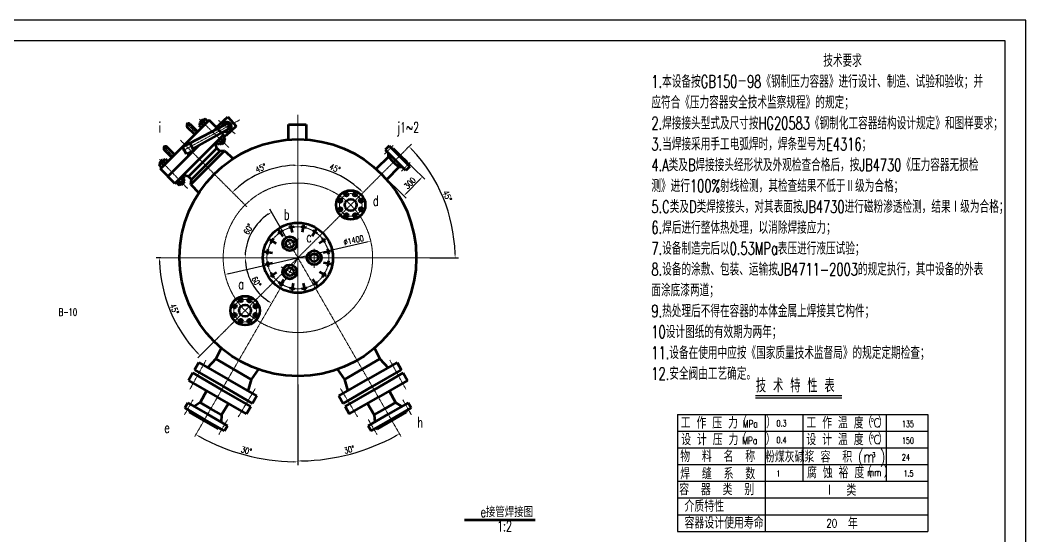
# Model space of a CAD drawing. Header units: millimetres. Extents: x -10 to 21015, y -2 to 14848.
# Drawn here: x 8957 to 21015, y 8667 to 14848 of the extents above; entities that cross this region are included whole.
import ezdxf

# ---------------------------------------------------------------- set-up
doc = ezdxf.new("R2010")
doc.units = ezdxf.units.MM
doc.header["$LTSCALE"] = 5
doc.linetypes.add('CENTER', pattern=[2, 1.25, -0.25, 0.25, -0.25])
for name, color, linetype in [('border', 7, 'Continuous'), ('dim', 7, 'Continuous'), ('yhdim', 1, 'Continuous'), ('yhsolid', 7, 'Continuous'), ('yhtext', 3, 'Continuous'), ('yhthin', 1, 'Continuous')]:
    doc.layers.add(name, color=color, linetype=linetype)
for name, color, linetype, lineweight in [('中心线', 4, 'CENTER', 18), ('实线', 7, 'Continuous', 53), ('文字', 3, 'Continuous', 30)]:
    doc.layers.add(name, color=color, linetype=linetype, lineweight=lineweight)
doc.styles.add('HZKT', font='ROMANS', dxfattribs={"width": 0.75, "bigfont": 'HZKT'})
doc.styles.add('SIMPLEX', font='romans.shx', dxfattribs={"width": 0.75, "bigfont": 'hztxt.shx'})
doc.styles.get("Standard").update_dxf_attribs({"font": 'txt.shx', "width": 0.67, "bigfont": 'hztxt.shx'})
doc.dimstyles.get("Standard").update_dxf_attribs({"dimtxt": 0.18, "dimasz": 0.18, "dimexe": 0.18, "dimexo": 0.0625, "dimgap": 0.09, "dimtad": 0, "dimtih": 1, "dimtoh": 1, "dimdec": 4, "dimzin": 0, "dimdsep": 46, "dimtxsty": 'Standard', "dimcen": 0.09, "dimadec": 0, "dimazin": 0, "dimtfac": 1, "dimtdec": 4, "dimtofl": 0, "dimtmove": 0, "dimatfit": 3, "dimfxl": 0, "dimtolj": 1, "dimtzin": 0, "dimarcsym": 0})

# ---------------------------------------------------------------- blocks, each defined once
blk = doc.blocks.new('*D39')
at = {"layer": 'DEFPOINTS', "color": 0}
for p in [(10644, 12000), (12287, 12000), (13869, 12000), (11695, 11784), (11052, 9859)]:
    blk.add_point(p, dxfattribs=at)
at = {"layer": '文字', "color": 1, "lineweight": -2}
blk.add_arc((12287, 12000), 630, 184.5457, 235.4543, dxfattribs=at)
at = {"layer": '文字', "color": 1}
for points in [[(11651, 11949), (11667, 11950), (11657, 12000)], [(11934, 11488), (11925, 11473), (11972, 11454)]]:
    blk.add_solid(points, dxfattribs=at)
at = {"layer": '文字', "color": 3, "insert": (11789, 11712), "char_height": 70, "attachment_point": 5, "rotation": 300}
blk.add_mtext('\\A1;60°', dxfattribs=at)
blk = doc.blocks.new('*D40')
at = {"layer": 'DEFPOINTS', "color": 0}
for p in [(11803, 12406), (12140, 12256), (10644, 12000), (12287, 12000), (13869, 12000)]:
    blk.add_point(p, dxfattribs=at)
at = {"layer": '文字', "color": 1, "lineweight": -2}
blk.add_line((12140, 12256), (11952, 12581), dxfattribs=at)
blk.add_arc((12287, 12000), 632, 124.536, 175.464, dxfattribs=at)
at = {"layer": '文字', "color": 1}
for points in [[(11925, 12527), (11934, 12513), (11972, 12547)], [(11666, 12049), (11649, 12050), (11656, 12000)]]:
    blk.add_solid(points, dxfattribs=at)
at = {"layer": '文字', "color": 3, "insert": (11693, 12343), "char_height": 70, "attachment_point": 5, "rotation": 60}
blk.add_mtext('\\A1;60°', dxfattribs=at)
blk = doc.blocks.new('*D41')
at = {"layer": 'DEFPOINTS', "color": 0}
for p in [(13160, 12200), (11414, 11799)]:
    blk.add_point(p, dxfattribs=at)
at = {"layer": 'dim', "color": 1, "lineweight": -2}
blk.add_line((11463, 11811), (13112, 12189), dxfattribs=at)
at = {"layer": 'dim', "color": 1}
for points in [[(13110, 12197), (13113, 12181), (13160, 12200)], [(11461, 11819), (11465, 11802), (11414, 11799)]]:
    blk.add_solid(points, dxfattribs=at)
at = {"layer": 'dim', "color": 3, "insert": (12956, 12210), "char_height": 70, "attachment_point": 5, "rotation": 12.9273}
blk.add_mtext('\\A1;%%c1400', dxfattribs=at)
blk = doc.blocks.new('_Closed')
at = {"color": 0, "linetype": 'ByBlock', "lineweight": -2}
for p, q in [((-1, 0.17), (0, 0)), ((-1, 0.17), (-1, -0.17)), ((0, 0), (-1, -0.17)), ((0, 0), (-1, 0))]:
    blk.add_line(p, q, dxfattribs=at)
blk = doc.blocks.new('*D42')
at = {"layer": 'DEFPOINTS', "color": 0}
for p in [(12287, 13714), (13591, 13304), (12840, 12957), (11275, 10987), (12287, 10482)]:
    blk.add_point(p, dxfattribs=at)
at = {"layer": 'dim', "color": 1, "lineweight": -2}
blk.add_arc((12287, 12000), 1105, 47.592, 87.408, dxfattribs=at)
at = {"layer": 'dim', "color": 1}
for points in [[(12337, 13096), (12338, 13112), (12287, 13105)], [(13039, 12822), (13027, 12810), (13069, 12781)]]:
    blk.add_solid(points, dxfattribs=at)
at = {"layer": 'dim', "color": 3, "insert": (12731, 13072), "char_height": 70, "attachment_point": 5, "rotation": 337.5}
blk.add_mtext('\\A1;45°', dxfattribs=at)
blk = doc.blocks.new('*D43')
at = {"layer": 'DEFPOINTS', "color": 0}
for p in [(12287, 13714), (10878, 13409), (12000, 13071), (11675, 12612), (12287, 10482)]:
    blk.add_point(p, dxfattribs=at)
at = {"layer": 'dim', "color": 1, "lineweight": -2}
blk.add_arc((12287, 12000), 1109, 92.583, 132.417, dxfattribs=at)
at = {"layer": 'dim', "color": 1}
for points in [[(12237, 13116), (12238, 13099), (12287, 13109)], [(11545, 12813), (11533, 12825), (11503, 12784)]]:
    blk.add_solid(points, dxfattribs=at)
at = {"layer": 'dim', "color": 3, "insert": (11842, 13075), "char_height": 70, "attachment_point": 5, "rotation": 22.5}
blk.add_mtext('\\A1;45°', dxfattribs=at)
blk = doc.blocks.new('*D44')
at = {"layer": 'DEFPOINTS', "color": 0}
for p in [(13512, 13230), (13291, 13004), (13779, 12969)]:
    blk.add_point(p, dxfattribs=at)
at = {"layer": 'dim', "color": 1, "lineweight": -2}
for p, q in [((13512, 13230), (13808, 12941)), ((13291, 13004), (13587, 12715)), ((13593, 12778), (13744, 12933))]:
    blk.add_line(p, q, dxfattribs=at)
at = {"layer": 'dim', "color": 1}
for points in [[(13738, 12939), (13750, 12927), (13779, 12969)], [(13587, 12784), (13599, 12772), (13558, 12743)]]:
    blk.add_solid(points, dxfattribs=at)
at = {"layer": 'dim', "color": 3, "insert": (13630, 12894), "char_height": 70, "attachment_point": 5, "rotation": 45.6757}
blk.add_mtext('\\A1;300', dxfattribs=at)
blk = doc.blocks.new('*D45')
at = {"layer": 'DEFPOINTS', "color": 0}
for p in [(13591, 13304), (10644, 12000), (13869, 12000), (10686, 11571), (11275, 10987)]:
    blk.add_point(p, dxfattribs=at)
at = {"layer": '实线', "color": 1, "lineweight": -2}
for p, q in [((10644, 12000), (10589, 12000)), ((11275, 10987), (11086, 10799))]:
    blk.add_line(p, q, dxfattribs=at)
blk.add_arc((12287, 12000), 1658, 181.7276, 223.2724, dxfattribs=at)
at = {"layer": '实线', "color": 1}
for points in [[(10621, 11950), (10638, 11950), (10629, 12000)], [(11086, 10869), (11074, 10857), (11115, 10827)]]:
    blk.add_solid(points, dxfattribs=at)
at = {"layer": '实线', "color": 3, "insert": (10806, 11386), "char_height": 70, "attachment_point": 5, "rotation": 292.5}
blk.add_mtext('\\A1;45°', dxfattribs=at)
blk = doc.blocks.new('*D46')
at = {"layer": 'DEFPOINTS', "color": 0}
for p in [(12287, 13714), (12287, 12000), (12287, 10482), (13523, 9859), (12710, 9602)]:
    blk.add_point(p, dxfattribs=at)
at = {"layer": '实线', "color": 1, "lineweight": -2}
blk.add_line((12287, 10482), (12287, 9525), dxfattribs=at)
blk.add_arc((12287, 12000), 2435, 271.1767, 298.8233, dxfattribs=at)
at = {"layer": '实线', "color": 1}
for points in [[(13457, 9874), (13465, 9859), (13505, 9891)], [(12337, 9557), (12337, 9574), (12287, 9565)]]:
    blk.add_solid(points, dxfattribs=at)
at = {"layer": '实线', "color": 3, "insert": (12903, 9701), "char_height": 70, "attachment_point": 5, "rotation": 15}
blk.add_mtext('\\A1;30°', dxfattribs=at)
blk = doc.blocks.new('*D47')
at = {"layer": 'DEFPOINTS', "color": 0}
for p in [(12287, 13714), (12287, 12000), (12287, 10482), (11052, 9859), (11451, 9701)]:
    blk.add_point(p, dxfattribs=at)
at = {"layer": '实线', "color": 1, "lineweight": -2}
blk.add_line((12287, 10482), (12287, 9514), dxfattribs=at)
blk.add_arc((12287, 12000), 2446, 241.1713, 268.8287, dxfattribs=at)
at = {"layer": '实线', "color": 1}
for points in [[(11104, 9850), (11112, 9864), (11064, 9882)], [(12237, 9563), (12237, 9546), (12287, 9554)]]:
    blk.add_solid(points, dxfattribs=at)
at = {"layer": '实线', "color": 3, "insert": (11669, 9690), "char_height": 70, "attachment_point": 5, "rotation": 345}
blk.add_mtext('\\A1;30°', dxfattribs=at)
blk = doc.blocks.new('*D48')
at = {"layer": 'DEFPOINTS', "color": 0}
for p in [(13591, 13304), (14108, 12488), (10644, 12000), (13869, 12000), (11275, 10987)]:
    blk.add_point(p, dxfattribs=at)
at = {"layer": '实线', "color": 1, "lineweight": -2}
for p, q in [((13591, 13304), (13648, 13361)), ((13869, 12000), (14212, 12000))]:
    blk.add_line(p, q, dxfattribs=at)
blk.add_arc((12287, 12000), 1885, 1.52, 43.48, dxfattribs=at)
at = {"layer": '实线', "color": 1}
for points in [[(13649, 13291), (13661, 13302), (13620, 13332)], [(14180, 12050), (14163, 12050), (14172, 12000)]]:
    blk.add_solid(points, dxfattribs=at)
at = {"layer": '实线', "color": 3, "insert": (14079, 12742), "char_height": 70, "attachment_point": 5, "rotation": 292.5}
blk.add_mtext('\\A1;45°', dxfattribs=at)

msp = doc.modelspace()

# ---------------------------------------------------------------- linework, layer by layer
at = {"layer": 'border', "color": 1, "linetype": 'Continuous'}
msp.add_lwpolyline([(-10.00004, -2.49996), (21014.99996, -2.49996), (21014.99996, 14847.50004), (-10.00004, 14847.50004)], close=True, dxfattribs=at)
at = {"layer": 'border', "color": 7, "linetype": 'Continuous'}
msp.add_lwpolyline([(614.99996, 247.50004), (20764.99996, 247.50004), (20764.99996, 14597.50004), (614.99996, 14597.50004)], close=True, dxfattribs=at)
at = {"layer": 'yhsolid'}
for p, q in [((17774.94949, 10350.96832), (18808.93477, 10350.96832)), ((16839.18647, 10121.47709), (19839.18647, 10121.47709)), ((16839.18647, 10121.47709), (16839.18647, 8721.47709)), ((19839.18647, 10121.47709), (19839.18647, 8721.47709)), ((16839.18647, 8721.47709), (19839.18647, 8721.47709))]:
    msp.add_line(p, q, dxfattribs=at)
at = {"layer": 'yhtext'}
msp.add_line((17774.94949, 10320.96832), (18808.93477, 10320.96832), dxfattribs=at)
at = {"layer": 'yhthin'}
for p, q in [((17890.08664, 10121.47709), (17890.08664, 8721.47709)), ((18339.18647, 10121.47709), (18339.18647, 9521.47709)), ((19339.18647, 10121.47709), (19339.18647, 9521.47709)), ((16839.18647, 9921.47709), (19839.18647, 9921.47709)), ((16839.18647, 9721.47709), (19839.18647, 9721.47709)), ((16839.18647, 9521.47709), (19839.18647, 9521.47709)), ((18339.18647, 9521.47709), (18339.18647, 9321.47709)), ((19339.18647, 9521.47709), (19339.18647, 9321.47709)), ((16839.18647, 9321.47709), (19839.18647, 9321.47709)), ((16839.18647, 9121.47709), (19839.18647, 9121.47709)), ((16839.18647, 8921.47709), (19839.18647, 8921.47709))]:
    msp.add_line(p, q, dxfattribs=at)
at = {"layer": '中心线'}
for p, q in [((10906.49274, 13281.16218), (11593.07091, 13652.90882)), ((11107.98454, 13659.17085), (11458.14655, 13322.28308)), ((11334.16576, 13645.24391), (11533.61862, 13486.1977)), ((12287.36875, 10481.91471), (12287.36875, 13713.7337)), ((10946.34424, 13615.58079), (11073.13454, 13491.85565)), ((10961.1424, 13566.4701), (10995.66903, 13601.85208)), ((11675.22362, 12611.87896), (10878.15696, 13408.94562)), ((10671.52179, 13340.75833), (10795.24693, 13213.96804)), ((10720.63248, 13325.96018), (10685.25049, 13291.43355)), ((11275.07893, 10987.44401), (13591.47634, 13303.84141)), ((13429.49105, 13345.53634), (13326.91171, 13241.82258)), ((10627.93173, 13179.11804), (10964.8195, 12828.95603)), ((13633.17127, 13141.85612), (13529.45751, 13039.27678)), ((12294.9397, 12228.29824), (12096.85791, 12113.93567)), ((12287.36875, 11999.73383), (12139.60192, 12255.67349)), ((12481.52587, 11878.89499), (12481.52587, 12107.62014)), ((10644.03892, 11999.73383), (13868.68599, 11999.73383)), ((12287.36875, 11999.73383), (11051.52717, 9859.19342)), ((12287.36875, 11999.73383), (13523.21033, 9859.19342)), ((12085.64069, 11892.00825), (12283.72248, 11777.64567)), ((11185.24996, 10773.01341), (10993.62823, 10426.21204)), ((13389.48754, 10773.01341), (13581.10927, 10426.21204)), ((11776.0571, 10431.91075), (11571.52917, 10092.56078)), ((12798.6804, 10431.91075), (13003.20833, 10092.56078)), ((11029.73089, 10298.58914), (10926.97712, 10118.25245)), ((13545.00661, 10298.58914), (13647.76038, 10118.25245)), ((11442.95317, 10060.01515), (11338.1539, 9880.85943)), ((13131.78433, 10060.01515), (13236.5836, 9880.85943))]:
    msp.add_line(p, q, dxfattribs=at)
for centre, radius in [((12287.36875, 11999.73383), 895.56803), ((12920.63098, 12632.99605), 135.36795), ((12287.36875, 11999.73383), 371.39055), ((12190.29019, 12167.87882), 72.68287), ((12481.52587, 11999.73383), 72.68287), ((12190.29019, 11831.58883), 72.68287), ((11654.10652, 11366.4716), 135.36795)]:
    msp.add_circle(centre, radius, dxfattribs=at)
at = {"layer": '实线'}
for p, q in [((11222.15335, 13648.83633), (10930.2098, 13356.89278)), ((11174.46651, 13664.88337), (11101.11136, 13589.02809)), ((11141.14589, 13650.12267), (11110.0102, 13621.14778)), ((11161.03739, 13650.99656), (11141.14589, 13650.12267)), ((11181.18273, 13607.8657), (11149.21928, 13638.77566)), ((11206.86741, 13633.55038), (11174.46651, 13664.88337)), ((11396.17632, 13474.81336), (11222.15335, 13648.83633)), ((11309.16484, 13561.82485), (11445.39902, 13689.31699)), ((11445.39902, 13689.31699), (11549.01753, 13578.59343)), ((11051.55765, 13478.24063), (10961.1424, 13566.4701)), ((10992.79436, 13373.14072), (11405.10751, 13588.67407)), ((10995.66903, 13601.85208), (11085.41907, 13512.10204)), ((11028.33277, 13303.74386), (11460.57043, 13544.44724)), ((11101.11136, 13589.02809), (11131.72824, 13558.41121)), ((11110.0102, 13621.14778), (11112.13704, 13600.42956)), ((11124.47337, 13613.18635), (11155.48837, 13582.17135)), ((11313.56354, 13557.42615), (11278.76906, 13522.63167)), ((11549.01753, 13578.59343), (11424.07266, 13461.66617)), ((12175.56117, 13597.44839), (12387.61009, 13597.44839)), ((12175.56117, 13414.99069), (12175.56117, 13597.44839)), ((12387.61009, 13597.44839), (12387.61009, 13415.85691)), ((11396.17632, 13474.81336), (11104.23277, 13182.86981)), ((11343.27059, 13353.65329), (11309.14342, 13387.78046)), ((11365.46311, 13375.11752), (11330.9718, 13409.60884)), ((11416.90997, 13424.87605), (11343.27059, 13353.65329)), ((11359.73619, 13438.37323), (11394.1144, 13402.82856)), ((11411.73632, 13397.26023), (11374.94599, 13356.98741)), ((11382.16396, 13460.801), (11416.90997, 13424.87605)), ((11424.07266, 13461.66617), (11383.02913, 13461.66617)), ((11401.10897, 13409.5936), (11411.73632, 13397.26023)), ((10638.26625, 13064.94922), (10930.2098, 13356.89278)), ((10685.25049, 13291.43355), (10775.00053, 13201.68351)), ((10808.86195, 13235.54493), (10720.63248, 13325.96018)), ((10729.67643, 12973.53904), (11021.61998, 13265.48259)), ((10904.44187, 13331.12485), (10992.79436, 13373.14072)), ((10950.60239, 13242.83785), (10904.44187, 13331.12485)), ((11039.01729, 13282.8799), (10950.60239, 13242.83785)), ((10992.79436, 13373.14072), (11039.01729, 13282.8799)), ((11099.52859, 13343.3912), (11021.61998, 13265.48259)), ((11313.61998, 13313.15437), (11143.78409, 13143.31849)), ((11350.91131, 13275.86303), (11181.07543, 13106.02715)), ((11408.52988, 13281.5033), (11207.06458, 13080.038)), ((11313.61998, 13313.15437), (11296.69925, 13375.33629)), ((11350.91131, 13275.86303), (11313.61998, 13313.15437)), ((11408.52988, 13281.5033), (11350.91131, 13275.86303)), ((11374.94599, 13356.98741), (11360.42925, 13370.24885)), ((11408.52988, 13281.5033), (11510.09265, 13187.71311)), ((13380.31066, 13340.31088), (13332.73902, 13292.73924)), ((13332.73902, 13292.73924), (13456.55659, 13168.92167)), ((13380.31066, 13340.31088), (13504.12823, 13216.49331)), ((13411.99078, 13308.63076), (13431.33372, 13308.63076)), ((13431.33372, 13308.63076), (13514.7723, 13227.13737)), ((10622.2192, 13112.63607), (10698.07448, 13185.99122)), ((10636.10602, 13126.06519), (10636.97991, 13145.95669)), ((10636.97991, 13145.95669), (10665.95479, 13177.09238)), ((10665.95479, 13177.09238), (10686.67302, 13174.96554)), ((10673.91623, 13162.6292), (10704.93123, 13131.6142)), ((10698.07448, 13185.99122), (10728.69137, 13155.37434)), ((10812.28921, 12890.92626), (11104.23277, 13182.86981)), ((10973.94821, 12973.4826), (11143.78409, 13143.31849)), ((13372.94057, 13209.73947), (13224.84279, 13065.84608)), ((13372.94057, 13209.73947), (13375.44751, 13250.03075)), ((13434.26162, 13146.6267), (13372.94057, 13209.73947)), ((13434.26162, 13146.6267), (13497.3744, 13085.30565)), ((13580.37417, 13045.10409), (13456.55659, 13168.92167)), ((13627.94581, 13092.67573), (13504.12823, 13216.49331)), ((13596.26568, 13143.6988), (13514.7723, 13227.13737)), ((13596.26568, 13124.35586), (13596.26568, 13143.6988)), ((10653.5522, 13080.23517), (10622.2192, 13112.63607)), ((10812.28921, 12890.92626), (10638.26625, 13064.94922)), ((10679.23687, 13105.91985), (10648.32692, 13137.8833)), ((11005.59928, 12878.5727), (11207.06458, 13080.038)), ((11011.23954, 12936.19126), (11181.07543, 13106.02715)), ((13497.3744, 13085.30565), (13353.48101, 12937.20787)), ((13497.3744, 13085.30565), (13537.66568, 13087.81258)), ((13627.94581, 13092.67573), (13580.37417, 13045.10409)), ((10826.30158, 12904.93862), (10862.22653, 12870.19261)), ((10848.72934, 12927.36638), (10884.27401, 12892.98818)), ((10862.22653, 12870.19261), (10933.44929, 12943.83199)), ((10911.98506, 12921.63947), (10877.49374, 12956.13078)), ((10889.84234, 12875.36625), (10930.11517, 12912.15659)), ((10933.44929, 12943.83199), (10899.32212, 12977.95916)), ((10973.94821, 12973.4826), (10911.76629, 12990.40333)), ((10930.11517, 12912.15659), (10916.85373, 12926.67333)), ((11011.23954, 12936.19126), (10973.94821, 12973.4826)), ((11005.59928, 12878.5727), (11011.23954, 12936.19126)), ((10877.50898, 12885.9936), (10889.84234, 12875.36625)), ((11005.59928, 12878.5727), (11099.38947, 12777.00993)), ((12105.8585, 12325.35877), (12052.03045, 12288.86474)), ((12111.49822, 12255.67349), (12059.13265, 12330.07005)), ((12244.28642, 12370.03301), (12180.59012, 12356.91603)), ((12222.82944, 12303.49398), (12202.92029, 12392.26688)), ((12389.27323, 12358.33256), (12325.40587, 12370.58956)), ((12343.98618, 12305.06974), (12359.56445, 12394.7041)), ((12456.52343, 12260.16088), (12505.21746, 12337.01069)), ((12518.74601, 12292.0387), (12464.43081, 12327.80368)), ((12026.9417, 12168.88851), (11950.09189, 12217.58253)), ((11995.06387, 12231.11108), (11959.2989, 12176.79589)), ((12543.30842, 12175.60436), (12617.70498, 12227.96992)), ((12612.9937, 12181.24408), (12576.49966, 12235.07213)), ((11982.03283, 12056.35125), (11892.39847, 12071.92952)), ((11928.77001, 12101.6383), (11916.51301, 12037.77094)), ((12591.12891, 12064.27314), (12679.9018, 12084.18228)), ((12657.66794, 12042.81616), (12644.55095, 12106.51246)), ((11917.06956, 11956.65149), (11930.18655, 11892.95519)), ((12592.70467, 11943.1164), (12682.33903, 11927.53813)), ((12645.96749, 11897.82935), (12658.22449, 11961.69671)), ((11983.60859, 11935.19451), (11894.8357, 11915.28537)), ((12031.42909, 11823.86329), (11957.03253, 11771.49773)), ((11961.74381, 11818.22357), (11998.23784, 11764.39552)), ((12547.79581, 11830.57914), (12624.64561, 11781.88512)), ((12579.67363, 11768.35657), (12615.4386, 11822.67176)), ((12055.9915, 11707.42895), (12110.30669, 11671.66397)), ((12118.21407, 11739.30677), (12069.52005, 11662.45697)), ((12463.23928, 11743.79416), (12515.60485, 11669.3976)), ((12468.879, 11674.10888), (12522.70705, 11710.60291)), ((12185.46428, 11641.13509), (12249.33163, 11628.87809)), ((12230.75132, 11694.39791), (12215.17306, 11604.76355)), ((12330.45109, 11629.43464), (12394.14738, 11642.55162)), ((12351.90807, 11695.97367), (12371.81721, 11607.20077)), ((11367.28273, 10918.57952), (11304.66638, 10786.88542)), ((13207.45477, 10918.57952), (13270.07113, 10786.88542)), ((11099.15897, 10745.26925), (11047.99912, 10656.65779)), ((11099.15897, 10745.26925), (11447.11721, 10544.37546)), ((11304.66638, 10786.88542), (11204.68985, 10681.45783)), ((11304.66638, 10786.88542), (11516.51439, 10664.57491)), ((13270.07113, 10786.88542), (13058.22311, 10664.57491)), ((13475.57853, 10745.26925), (13127.62029, 10544.37546)), ((13270.07113, 10786.88542), (13370.04766, 10681.45783)), ((13475.57853, 10745.26925), (13526.73838, 10656.65779)), ((11026.82726, 10619.98705), (10975.00534, 10530.22886)), ((11026.82726, 10619.98705), (11374.7855, 10419.09327)), ((11047.99912, 10656.65779), (11395.95736, 10455.764)), ((11728.36241, 10542.2644), (11516.51439, 10664.57491)), ((11811.10466, 10662.33881), (11728.36241, 10542.2644)), ((12763.63284, 10662.33881), (12846.3751, 10542.2644)), ((12846.3751, 10542.2644), (13058.22311, 10664.57491)), ((13526.73838, 10656.65779), (13178.78014, 10455.764)), ((13547.91024, 10619.98705), (13199.952, 10419.09327)), ((13547.91024, 10619.98705), (13599.73216, 10530.22886)), ((10975.00534, 10530.22886), (11322.96358, 10329.33508)), ((11795.07545, 10343.48168), (11447.11721, 10544.37546)), ((11728.36241, 10542.2644), (11687.04771, 10402.9684)), ((12779.66205, 10343.48168), (13127.62029, 10544.37546)), ((12846.3751, 10542.2644), (12887.6898, 10402.9684)), ((13599.73216, 10530.22886), (13251.77392, 10329.33508)), ((11191.50593, 10405.23219), (11115.82175, 10265.29621)), ((11722.74374, 10218.19949), (11374.7855, 10419.09327)), ((11743.9156, 10254.87022), (11395.95736, 10455.764)), ((12830.8219, 10254.87022), (13178.78014, 10455.764)), ((12851.99376, 10218.19949), (13199.952, 10419.09327)), ((13383.23158, 10405.23219), (13458.91576, 10265.29621)), ((10965.85689, 10262.52182), (10930.36174, 10201.04241)), ((10965.85689, 10262.52182), (11204.75592, 10124.5934)), ((11115.82175, 10265.29621), (11042.51676, 10218.26222)), ((11115.82175, 10265.29621), (11243.44848, 10191.61088)), ((11670.92182, 10128.44129), (11322.96358, 10329.33508)), ((11454.42124, 10253.43796), (11371.07521, 10117.92555)), ((11795.07545, 10343.48168), (11743.9156, 10254.87022)), ((12779.66205, 10343.48168), (12830.8219, 10254.87022)), ((12903.81568, 10128.44129), (13251.77392, 10329.33508)), ((13120.31626, 10253.43796), (13203.66229, 10117.92555)), ((13458.91576, 10265.29621), (13331.28902, 10191.61088)), ((13608.88061, 10262.52182), (13369.98158, 10124.5934)), ((13458.91576, 10265.29621), (13532.22074, 10218.26222)), ((13608.88061, 10262.52182), (13644.37577, 10201.04241)), ((10930.36174, 10201.04241), (11169.26077, 10063.11399)), ((10988.06524, 10167.72728), (10988.80053, 10149.4294)), ((10988.80053, 10149.4294), (11161.52138, 10049.70898)), ((11371.07521, 10117.92555), (11243.44848, 10191.61088)), ((11722.74374, 10218.19949), (11670.92182, 10128.44129)), ((12851.99376, 10218.19949), (12903.81568, 10128.44129)), ((13203.66229, 10117.92555), (13331.28902, 10191.61088)), ((13644.37577, 10201.04241), (13405.47674, 10063.11399)), ((13585.93697, 10149.4294), (13413.21612, 10049.70898)), ((13586.67227, 10167.72728), (13585.93697, 10149.4294)), ((11334.24223, 9949.98855), (11161.52138, 10049.70898)), ((11408.1598, 9925.18557), (11169.26077, 10063.11399)), ((11443.65495, 9986.66498), (11204.75592, 10124.5934)), ((11371.07521, 10117.92555), (11366.99508, 10030.92458)), ((13131.08255, 9986.66498), (13369.98158, 10124.5934)), ((13166.5777, 9925.18557), (13405.47674, 10063.11399)), ((13203.66229, 10117.92555), (13207.74242, 10030.92458)), ((13240.49528, 9949.98855), (13413.21612, 10049.70898)), ((11350.4563, 9958.5007), (11334.24223, 9949.98855)), ((11443.65495, 9986.66498), (11408.1598, 9925.18557)), ((13131.08255, 9986.66498), (13166.5777, 9925.18557)), ((13224.28121, 9958.5007), (13240.49528, 9949.98855)), ((14286.29179, 8858.69078), (15131.26178, 8858.69078))]:
    msp.add_line(p, q, dxfattribs=at)
for centre, radius in [((12287.36875, 11999.73383), 1419.66648), ((12920.63098, 12632.99605), 174.91045), ((12795.37772, 12684.33905), 21.82382), ((12868.36854, 12757.86846), 21.82382), ((12920.63098, 12632.99605), 70.88877), ((12971.97398, 12758.24931), 21.82382), ((13045.50339, 12685.2585), 21.82382), ((12795.75857, 12580.73361), 21.82382), ((13045.88424, 12581.65306), 21.82382), ((12287.36875, 11999.73383), 420.35186), ((12869.28798, 12507.7428), 21.82382), ((12972.89343, 12508.12365), 21.82382), ((12189.88601, 12168.57889), 86.29611), ((12190.29019, 12167.87882), 47.58573), ((12482.33424, 11999.73383), 86.29611), ((12481.52587, 11999.73383), 47.58573), ((12189.88601, 11830.88876), 86.29611), ((12190.29019, 11831.58883), 47.58573), ((11654.10652, 11366.4716), 174.91045), ((11602.76353, 11491.72485), 21.82382), ((11706.36897, 11491.344), 21.82382), ((11528.85327, 11315.1286), 21.82382), ((11529.23412, 11418.73404), 21.82382), ((11654.10652, 11366.4716), 70.88877), ((11778.97893, 11314.20915), 21.82382), ((11779.35978, 11417.81459), 21.82382), ((11601.84408, 11241.59919), 21.82382), ((11705.44952, 11241.21834), 21.82382)]:
    msp.add_circle(centre, radius, dxfattribs=at)
for centre, radius, start, end in [((10978.40571, 13584.16109), 24.71828, 45.70100042, 225.70100042), ((11433.14457, 13566.31696), 58.99955, 242.479994321, 173.820504702), ((11433.89219, 13565.7208), 33.67656, 321.430702262, 141.430702262), ((10702.94149, 13308.69686), 24.71828, 44.29899958, 224.29899958)]:
    msp.add_arc(centre, radius, start, end, dxfattribs=at)

# ---------------------------------------------------------------- texts
at = {"layer": 'yhdim', "style": 'HZKT', "width": 0.75}
msp.add_text('3', height=54.59287, dxfattribs=at).set_placement((19170.24778, 9610.19426))
at = {"layer": 'yhtext', "style": 'SIMPLEX', "width": 0.75}
for s, height, p in [('技 术 特 性 表', 162.5, (17778.90581, 10386.26195)), ('工 作 压 力', 137.5, (16876.27727, 9953.66072)), ('（   ）', 137.5, (17551.94201, 9959.96176)), ('MPa', 87.5, (17621.3164, 9966.2628)), ('0.3', 75, (18025.45489, 9977.71908)), ('工 作 温 度', 137.5, (18383.41795, 9953.66072)), ('（ ）', 137.5, (19052.9168, 9959.96176)), ('℃', 112.5, (19146.78469, 9966.2628)), ('135', 75, (19528.0514, 9971.83674)), ('设 计 压 力', 137.5, (16881.92995, 9753.66072)), ('（   ）', 137.5, (17546.28925, 9759.96176)), ('设 计 温 度', 137.5, (18383.41795, 9753.66072)), ('（ ）', 137.5, (19052.9168, 9759.96176)), ('MPa', 87.5, (17615.66364, 9766.2628)), ('0.4', 75, (18025.45489, 9777.71908)), ('℃', 112.5, (19146.78469, 9766.2628)), ('150', 75, (19528.0514, 9771.83674)), ('物  料  名  称', 137.5, (16870.85842, 9552.02709)), ('粉煤灰碱浆', 137.5, (17886.55488, 9546.93225)), ('容  积 (m )', 137.5, (18554.14309, 9545.66842)), ('24', 75, (19528.0514, 9571.83674)), ('焊  缝  系  数', 137.5, (16870.85842, 9344.09241)), ('1', 75, (18024.21007, 9377.7196)), ('腐 蚀 裕 度', 137.5, (18390.97992, 9356.69449)), ('（  ）', 137.5, (19050.34059, 9365.84462)), ('mm', 87.5, (19112.54902, 9383.9103)), ('1.5', 75, (19547.50004, 9377.7196)), ('容  器  类  别', 137.5, (16858.44772, 9155.06085)), ('Ⅰ  类', 137.5, (18602.7905, 9148.30818)), ('介质特性', 137.5, (16922.17001, 8955.06085)), ('容器设计使用寿命', 137.5, (16922.17001, 8755.06085)), ('20', 100, (18623.89797, 8768.34752)), ('年', 137.5, (18880.85124, 8748.30818))]:
    msp.add_text(s, height=height, dxfattribs=at).set_placement(p)
at = {"layer": '文字', "width": 0.67}
for s, p in [('i', (10618.36953, 13499.53859)), ('j1~2', (13475.33356, 13499.53859)), ('d', (13186.30215, 12622.05904)), ('b', (12119.1094, 12455.44901)), ('c', (12388.23046, 12186.32796)), ('a', (11574.39634, 11622.39881)), ('h', (13719.89858, 9967.40578)), ('e', (10685.06907, 9900.76175)), ('e接管焊接图', (14476.68493, 8892.78433)), ('1:2', (14675.07493, 8721.78698))]:
    msp.add_text(s, height=125, dxfattribs=at).set_placement(p)
at = {"layer": '文字', "color": 7, "width": 0.67}
msp.add_text('B-10', height=87.5, dxfattribs=at).set_placement((9420.73602, 11305.07385))
at = {"layer": '文字', "insert": (16525.08496, 14437.39473), "char_height": 150, "width": 4039.3781168, "attachment_point": 1}
msp.add_mtext('                       技术要求\\P1.本设备按GB150－98《钢制压力容器》进行设计、制造、试验和验收；并应符合《压力容器安全技术监察规程》的规定；\\P2.焊接接头型式及尺寸按HG20583《钢制化工容器结构设计规定》和图样要求；\\P3.当焊接采用手工电弧焊时，焊条型号为E4316；\\P4.A类及B焊接接头经形状及外观检查合格后，按JB4730《压力容器无损检测》进行100%射线检测，其检查结果不低于Ⅱ级为合格；\\P5.C类及D类焊接接头，对其表面按JB4730进行磁粉渗透检测，结果Ⅰ级为合格；\\P6.焊后进行整体热处理，以消除焊接应力；\\P7.设备制造完后以0.53MPa表压进行液压试验；\\P8.设备的涂敷、包装、运输按JB4711-2003的规定执行，其中设备的外表面涂底漆两道；\\P9.热处理后不得在容器的本体金属上焊接其它构件；\\P10设计图纸的有效期为两年；\\P11.设备在使用中应按《国家质量技术监督局》的规定定期检查；\\P12.安全阀由工艺确定。', dxfattribs=at)

# ---------------------------------------------------------------- dimensions: what is measured, and where the dimension line sits
at = {"layer": 'dim'}
for base, line1, line2, picture, middle in [((12000.29301, 13071.11507), ((12287.36875, 10481.91471), (12287.36875, 13713.7337)), ((11675.22362, 12611.87896), (10878.15696, 13408.94562)), '*D43', (11841.85808, 13075.29173)), ((12840.03105, 12956.97301), ((11275.07893, 10987.44401), (13591.47634, 13303.84141)), ((12287.36875, 10481.91471), (12287.36875, 13713.7337)), '*D42', (12731.40575, 13071.73397))]:
    dim = msp.add_angular_dim_2l(base=base, line1=line1, line2=line2, dimstyle='Standard', override={"dimscale": 20, "dimtxt": 3.5, "dimasz": 2.5, "dimexe": 2, "dimexo": 0, "dimgap": 1, "dimtad": 1, "dimtih": 0, "dimtoh": 0, "dimzin": 8, "dimclrd": 1, "dimclre": 1, "dimclrt": 3, "dimadec": 3, "dimazin": 2, "dimatfit": 0, "dimtvp": 0.718659}, dxfattribs=at)
    dim.commit()
    dim.dimension.update_dxf_attribs({"geometry": picture, "text_midpoint": middle})
dim = msp.add_aligned_dim(p1=(13291.22455, 13003.58962), p2=(13512.10507, 13229.74242), distance=-373.60149, text='300', dimstyle='Standard', override={"dimscale": 20, "dimtxt": 3.5, "dimasz": 2.5, "dimexe": 2, "dimexo": 0, "dimgap": 1, "dimtad": 1, "dimtih": 0, "dimtoh": 0, "dimzin": 8, "dimclrd": 1, "dimclre": 1, "dimclrt": 3, "dimadec": 3, "dimazin": 2, "dimatfit": 0, "dimtvp": 0.718659}, dxfattribs=at)
dim.commit()
dim.dimension.update_dxf_attribs({"geometry": '*D44', "text_midpoint": (13629.59123, 12894.05322)})
dim = msp.add_diameter_dim_2p(p1=(11414.49914, 11799.38229), p2=(13160.23837, 12200.08536), text='%%c1400', dimstyle='Standard', override={"dimscale": 20, "dimtxt": 3.5, "dimasz": 2.5, "dimexe": 2, "dimexo": 0, "dimgap": 1, "dimtad": 1, "dimtih": 0, "dimtoh": 0, "dimzin": 8, "dimblk1": 'Closed', "dimblk2": 'Closed', "dimclrd": 1, "dimclre": 1, "dimclrt": 3, "dimadec": 3, "dimazin": 2, "dimtofl": 1, "dimatfit": 1, "dimtvp": 0.718659}, dxfattribs=at)
dim.commit()
dim.dimension.update_dxf_attribs({"geometry": '*D41', "text_midpoint": (12968.75892, 12156.13469), "dimtype": 163})
at = {"layer": '实线'}
for base, line1, line2, picture, middle in [((11450.86799, 9701.46686), ((12287.36875, 11999.73383), (11051.52717, 9859.19342)), ((12287.36875, 10481.91471), (12287.36875, 13713.7337)), '*D47', (11668.59334, 9690.43254)), ((12710.15242, 9602.00851), ((12287.36875, 11999.73383), (13523.21033, 9859.19342)), ((12287.36875, 10481.91471), (12287.36875, 13713.7337)), '*D46', (12903.28408, 9701.10652)), ((10685.56112, 11570.53076), ((10644.03892, 11999.73383), (13868.68599, 11999.73383)), ((11275.07893, 10987.44401), (13591.47634, 13303.84141)), '*D45', (10806.10042, 11386.17239)), ((14107.90238, 12487.54434), ((11275.07893, 10987.44401), (13591.47634, 13303.84141)), ((10644.03892, 11999.73383), (13868.68599, 11999.73383)), '*D48', (14079.46879, 12742.04597))]:
    dim = msp.add_angular_dim_2l(base=base, line1=line1, line2=line2, dimstyle='Standard', override={"dimscale": 20, "dimtxt": 3.5, "dimasz": 2.5, "dimexe": 2, "dimexo": 0, "dimgap": 1, "dimtad": 1, "dimtih": 0, "dimtoh": 0, "dimzin": 8, "dimclrd": 1, "dimclre": 1, "dimclrt": 3, "dimadec": 3, "dimazin": 2, "dimatfit": 0, "dimtvp": 0.718659}, dxfattribs=at)
    dim.commit()
    dim.dimension.update_dxf_attribs({"geometry": picture, "text_midpoint": middle})
at = {"layer": '文字'}
for base, line1, line2, picture, middle in [((11803.43178, 12405.80516), ((12287.36875, 11999.73383), (12139.60192, 12255.67349)), ((10644.03892, 11999.73383), (13868.68599, 11999.73383)), '*D40', (11692.63893, 12343.10125)), ((11694.99958, 11784.12908), ((10644.03892, 11999.73383), (13868.68599, 11999.73383)), ((12287.36875, 11999.73383), (11051.52717, 9859.19342)), '*D39', (11789.06977, 11712.04077))]:
    dim = msp.add_angular_dim_2l(base=base, line1=line1, line2=line2, dimstyle='Standard', override={"dimscale": 20, "dimtxt": 3.5, "dimasz": 2.5, "dimexe": 2, "dimexo": 0, "dimgap": 1, "dimtad": 1, "dimtih": 0, "dimtoh": 0, "dimzin": 8, "dimclrd": 1, "dimclre": 1, "dimclrt": 3, "dimadec": 3, "dimazin": 2, "dimatfit": 0, "dimtvp": 0.718659}, dxfattribs=at)
    dim.commit()
    dim.dimension.update_dxf_attribs({"geometry": picture, "text_midpoint": middle})

doc.saveas('drawing.dxf')
